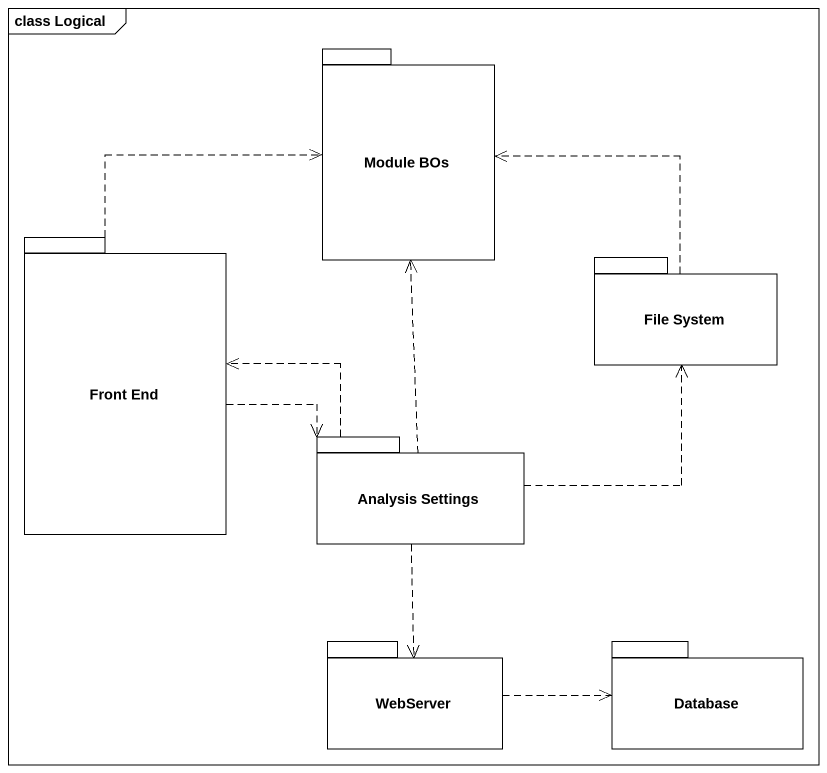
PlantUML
@startuml
mainframe class Logical
package "Module BOs" as Module_BOs {
}
package "Front End" as Front_End {
}
package "File System" as File_System {
}
package "Analysis Settings" as Analysis_Settings {
}
package WebServer {
}
package "Database" as Database_ {
}
Front_End .up.> Module_BOs
Front_End .right.> Analysis_Settings
File_System .left.> Module_BOs
Analysis_Settings .up.> Module_BOs
Analysis_Settings .left.> Front_End
Analysis_Settings .up.> File_System
Analysis_Settings ..> WebServer
WebServer .right.> Database_
@enduml
